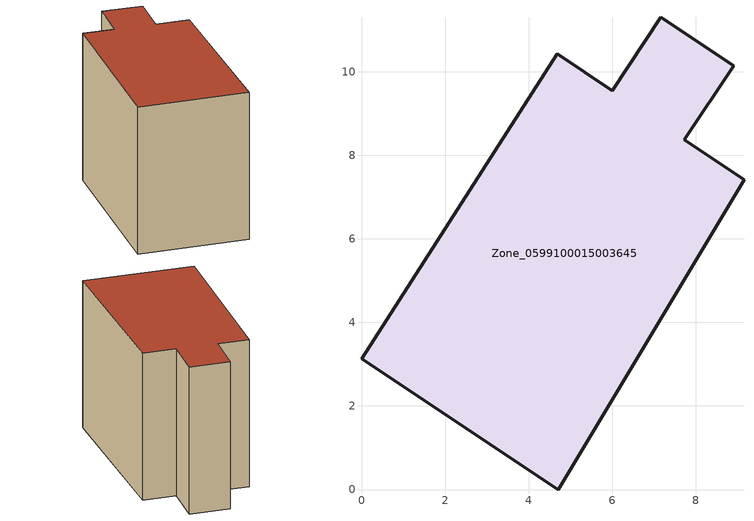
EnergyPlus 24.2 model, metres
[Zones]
Zone_0599100015003645
 floor ground (C_G): 4.71,0 0,3.13 4.69,10.43 6.01,9.55 7.17,11.3 8.91,10.14 7.73,8.37 9.16,7.42 z0.89
 wall outside (C_F): 7.73,8.37 8.91,10.14 7.17,11.3 6.01,9.55 4.69,10.43 0,3.13 4.71,0 9.16,7.42 7.73,8.37 z0.89:8.8
 roof outside (C_R): 4.71,0 9.16,7.42 7.73,8.37 8.91,10.14 7.17,11.3 6.01,9.55 4.69,10.43 0,3.13 z8.8
[BUILDING]
Pand.0599100015003645: North Axis=0; Terrain=City; Loads Convergence Tolerance Value=0.04; Temperature Convergence Tolerance Value=0.4; Solar Distribution=FullExterior; Maximum Number of Warmup Days=25; Minimum Number of Warmup Days=1
[Site:Location]
Rotterdam.The.Hague.AP_ZH_NLD Design_Conditions: Latitude=51.96; Longitude=4.45; Time Zone=1; Elevation=-4.5
[SITE:GROUNDTEMPERATURE:BUILDINGSURFACE]
18, 18, 18, 18, 18, 18, 18, 18, 18, 18, 18, 18
[MATERIAL] Thermal Absorptance=0.9; Solar Absorptance=0.7; Visible Absorptance=0.7
Name | Roughness | Thickness | Conductivity | Density | Specific Heat
G.TI.1965-1974 | MediumSmooth | 0.15 | 0.882353 | 540 | 1210
F.TI.1965-1974 | Rough | 0.3 | 0.697674 | 1920 | 840
R.TI.1965-1974 | MediumRough | 0.2 | 0.232558 | 1500 | 1000
[CONSTRUCTION]
C_G: G.TI.1965-1974
C_F: F.TI.1965-1974
C_R: R.TI.1965-1974
[ZONE]
Zone_0599100015003645: Type=1; Multiplier=1; Ceiling Height=Autocalculate; Volume=Autocalculate; Floor Area=autocalculate; Part of Total Floor Area=Yes
[ZONEINFILTRATION:DESIGNFLOWRATE]
Infil_Zone_0599100015003645: Zone or ZoneList or Space or SpaceList=Zone_0599100015003645; Schedule=AlwaysOn; Design Flow Rate Calculation Method=Flow/Area; Flow Rate per Floor Area=0.003; Constant Term Coefficient=1; Temperature Term Coefficient=0; Velocity Term Coefficient=0; Velocity Squared Term Coefficient=0
[HVACTEMPLATE:ZONE:IDEALLOADSAIRSYSTEM]
Zone_0599100015003645: Maximum Heating Supply Air Temperature=50; Minimum Cooling Supply Air Temperature=13; Maximum Heating Supply Air Humidity Ratio=0.0156; Minimum Cooling Supply Air Humidity Ratio=0.0077; Heating Limit=NoLimit; Cooling Limit=NoLimit; Dehumidification Control Type=ConstantSensibleHeatRatio; Cooling Sensible Heat Ratio=0.7; Dehumidification Setpoint=60; Humidification Control Type=None; Humidification Setpoint=30; Outdoor Air Method=None; Outdoor Air Flow Rate per Person=0.00944; Outdoor Air Flow Rate per Zone Floor Area=0; Outdoor Air Flow Rate per Zone=0; Demand Controlled Ventilation Type=None; Outdoor Air Economizer Type=NoEconomizer; Heat Recovery Type=None; Sensible Heat Recovery Effectiveness=0.7; Latent Heat Recovery Effectiveness=0.65
[ZONECONTROL:THERMOSTAT]
ThermostatControl_Zone_0599100015003645: Zone or ZoneList=Zone_0599100015003645; Control Type Schedule=DualSetpointControlType; Control 1=Thermostat_Zone_0599100015003645; Temperature Difference Between Cutout And Setpoint=0
[THERMOSTATSETPOINT:DUALSETPOINT]
Thermostat_Zone_0599100015003645: Heating Setpoint Temperature Schedule=HeatingSetpoint_Zone_0599100015003645; Cooling Setpoint Temperature Schedule=CoolingSetpoint_Zone_0599100015003645
[SCHEDULE:COMPACT]
HeatingSetpoint_Zone_0599100015003645: Through: 12/31, For: AllDays, Until: 24:00, 21
CoolingSetpoint_Zone_0599100015003645: Through: 12/31, For: AllDays, Until: 24:00, 24
DualSetpointControlType: Through: 12/31, For: AllDays, Until: 24:00, 4
AlwaysOn: Through: 12/31, For: AllDays, Until: 24:00, 1
